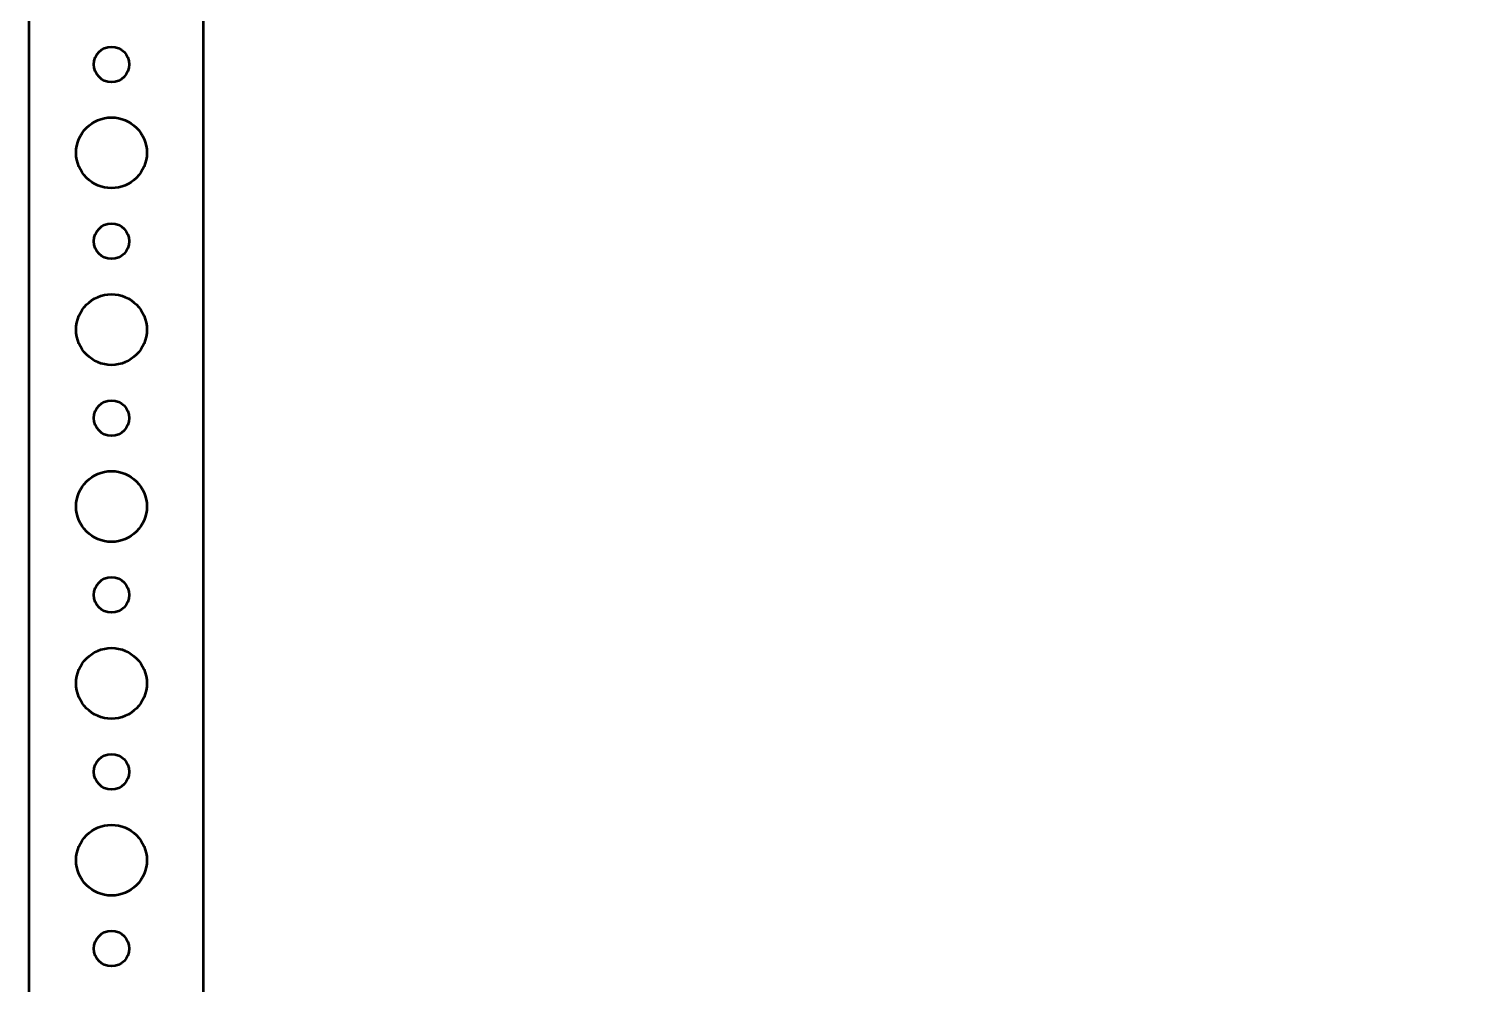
# Model space of a CAD drawing. Header units: centimetres. Extents: x -11.9 to 11.9, y -16.4 to 16.4.
# Drawn here: x -11.95 to 0.35, y -7.8 to 0.3 of the extents above; entities that cross this region are included whole.
import ezdxf

# ---------------------------------------------------------------- set-up
doc = ezdxf.new("R2010")
doc.units = ezdxf.units.CM
doc.header["$MEASUREMENT"] = 0
doc.layers.add('Layer 1', color=7, linetype='Continuous')

msp = doc.modelspace()

# ---------------------------------------------------------------- linework, layer by layer
at = {"layer": 'Layer 1', "color": 4, "lineweight": 53}
msp.add_lwpolyline([(-10.47354, -15.7323), (10.52646, -15.7323), (10.52646, 13.9677), (-10.47354, 13.9677), (-10.47354, -15.7323)], close=True, dxfattribs=at)
at = {"layer": 'Layer 1', "lineweight": 53}
for centre, major_axis in [((-11.25, 0), (0, 0.15)), ((-11.24999, -0.75001), (0, 0.30001)), ((-11.25, -1.5), (0, 0.15)), ((-11.24999, -2.25001), (0, 0.30001)), ((-11.25, -3), (0, 0.15)), ((-11.24999, -3.75001), (0, 0.30001)), ((-11.25, -4.5), (0, 0.15)), ((-11.24999, -5.25001), (0, 0.30001)), ((-11.25, -6), (0, 0.15)), ((-11.24999, -6.75001), (0, 0.30001)), ((-11.25, -7.5), (0, 0.15))]:
    msp.add_ellipse(centre, major_axis=major_axis, ratio=1, dxfattribs=at)
msp.add_open_spline([(-11.95, -15.95), (-11.95, -15.95), (-11.95, 15.95), (-11.95, 15.95), (-11.95, 15.95), (-11.95, 16.22614), (-11.72614, 16.45), (-11.45, 16.45), (-11.45, 16.45), (-11.45, 16.45), (11.45, 16.45), (11.45, 16.45), (11.45, 16.45), (11.72614, 16.45), (11.95, 16.22614), (11.95, 15.95), (11.95, 15.95), (11.95, 15.95), (11.95, -15.95), (11.95, -15.95), (11.95, -15.95), (11.95, -16.22614), (11.72614, -16.45), (11.45, -16.45), (11.45, -16.45), (11.45, -16.45), (-11.45, -16.45), (-11.45, -16.45), (-11.45, -16.45), (-11.72614, -16.45), (-11.95, -16.22614), (-11.95, -15.95)], degree=3, knots=[0, 0, 0, 0, 0.11111111, 0.11111111, 0.11111111, 0.11111111, 0.22222222, 0.22222222, 0.22222222, 0.22222222, 0.33333333, 0.33333333, 0.33333333, 0.33333333, 0.44444444, 0.44444444, 0.44444444, 0.44444444, 0.55555556, 0.55555556, 0.55555556, 0.55555556, 0.66666667, 0.66666667, 0.66666667, 0.66666667, 0.77777778, 0.77777778, 0.77777778, 0.77777778, 1, 1, 1, 1], dxfattribs=at)

doc.saveas('drawing.dxf')
